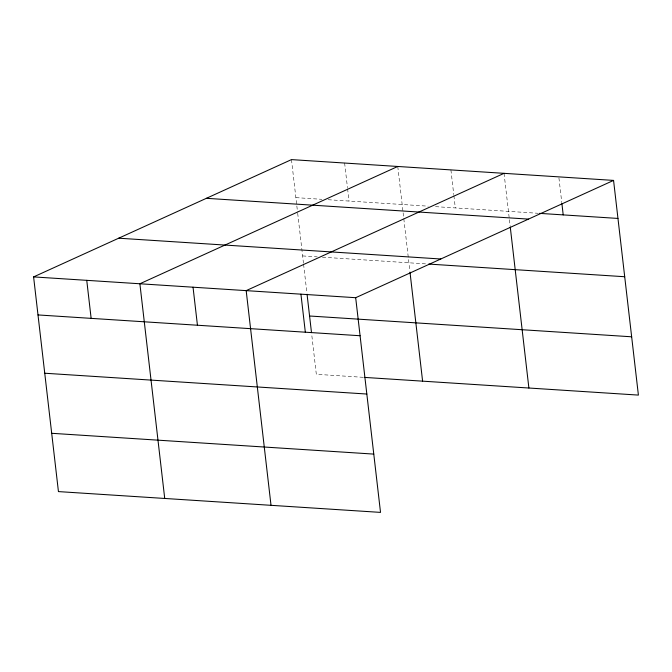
<?xml version="1.0" encoding="UTF-8"?>
<svg xmlns="http://www.w3.org/2000/svg" width="672" height="672" viewBox="0 0 672 672"><rect width="100%" height="100%" fill="white"/><g stroke="black" fill="none" stroke-linecap="round" stroke-linejoin="round"><path stroke-width="0.5" stroke-dasharray="3.36 2.52" d="M295.873 197.635L321.93 199.315M328.18 199.718L428.215 206.178M435.506 206.648L538.415 213.301M302.618 255.931L317.209 256.872M322.417 257.208L425.586 263.869M363.208 377.32L316.319 374.296L311.741 334.732M558.928 177.895L561.775 202.566M504.05 173.334L509.292 218.652M509.418 219.694L510.14 225.935M450.912 169.898L453.76 194.569M453.877 195.594L455.305 207.934M397.765 166.471L403.007 211.789M403.124 212.831L409.87 271.076M344.618 163.036L347.474 187.706M347.592 188.731L349.02 201.071M291.48 159.608L296.722 204.918M296.839 205.96L297.562 212.209M297.688 213.251L303.458 263.18M303.584 264.214L306.936 293.21"/><path stroke-width="1.01" d="M613.561 180.407L355.681 297.704L380.52 512.392L58.439 491.593L33.6 276.906L291.48 159.608L613.561 180.407L638.4 395.094L364.249 377.387M397.765 166.471L139.885 283.769L164.724 498.456M504.05 173.334L246.179 290.632L271.018 505.319M539.448 213.36L617.963 218.434M206.38 198.316L528.461 219.114M118.7 238.199L440.782 258.997M428.711 264.071L624.708 276.73M33.6 276.906L355.681 297.704M309.574 316L631.655 336.798M38.002 314.933L360.083 335.74M44.747 373.229L366.828 394.036M51.694 433.297L373.775 454.096M561.901 203.591L563.203 214.897M510.258 226.976L528.889 388.021M409.987 272.118L422.604 381.158M307.054 294.252L311.497 332.648M300.93 294.168L305.332 332.203M193.032 287.204L197.434 325.231M86.747 280.342L91.14 318.368"/></g></svg>
